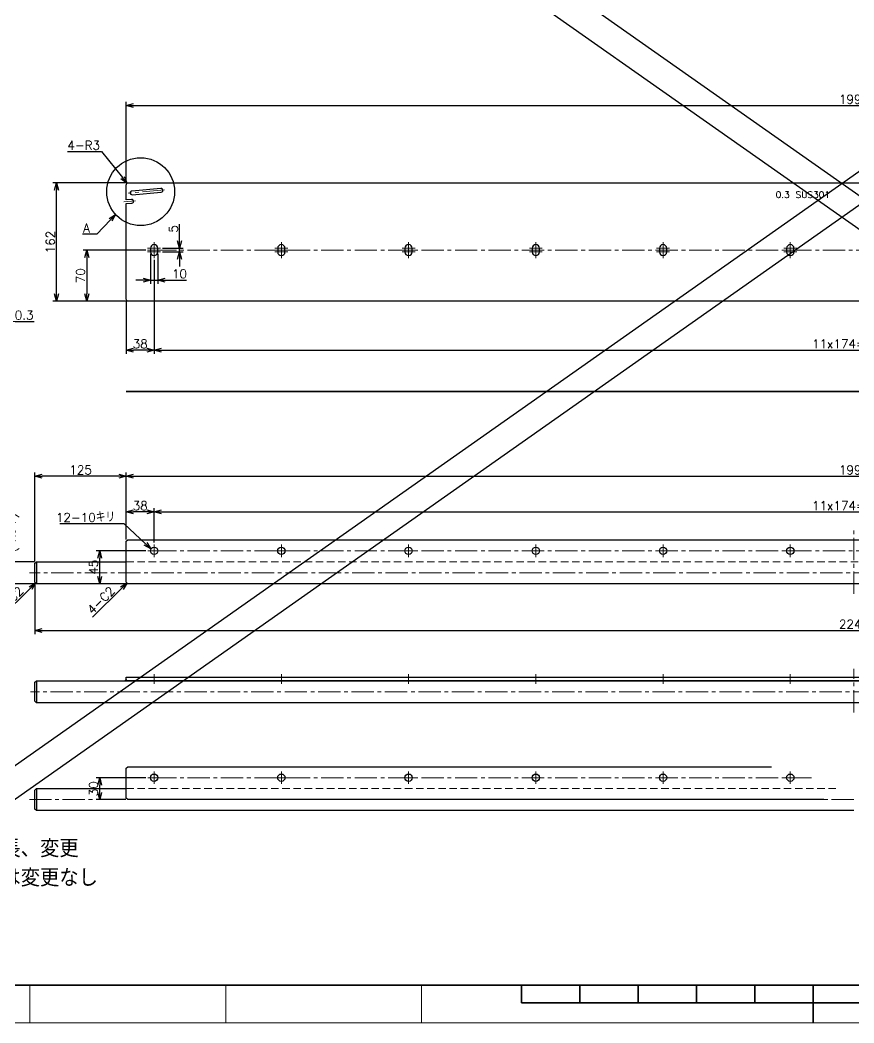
# Model space of a CAD drawing. Header units: millimetres. Extents: x 0 to 8235, y -19 to 2332.
# Drawn here: x 624 to 1764, y 0 to 1371 of the extents above; entities that cross this region are included whole.
import ezdxf
from ezdxf import colors
from ezdxf.entities.mleader import LeaderData, LeaderLine
from ezdxf.enums import TextEntityAlignment as Align
from ezdxf.math import Vec2, Vec3

# ---------------------------------------------------------------- set-up
doc = ezdxf.new("R2010")
doc.units = ezdxf.units.MM
doc.header["$LTSCALE"] = 1.6
doc.header["$PDMODE"] = 99
doc.header["$PDSIZE"] = 1
doc.linetypes.add('CENTER2', pattern=[28.575, 19.05, -3.175, 3.175, -3.175])
doc.linetypes.add('HIDDEN', pattern=[9.525, 6.35, -3.175])
for name, color, linetype, lineweight in [('04_HIDDEN', 2, 'HIDDEN', 13), ('05_CENTER', 4, 'CENTER2', 13), ('07_TEXT', 3, 'Continuous', 13), ('08_DIM', 3, 'Continuous', 13), ('90_FRAME', 5, 'Continuous', 35)]:
    doc.layers.add(name, color=color, linetype=linetype, lineweight=lineweight)
doc.layers.add('10_DRAFT', color=8, linetype='Continuous', lineweight=0, plot=False)
doc.layers.add('91_BLANK', color=5, linetype='Continuous', lineweight=0, plot=False)
doc.styles.add('KSS_TXT', font='txt.shx', dxfattribs={"bigfont": 'extfont2.shx'})
doc.styles.get("Standard").update_dxf_attribs({"font": 'txt.shx', "bigfont": 'extfont2.shx'})
doc.dimstyles.new('KSS_DIM', dxfattribs={"dimscale": 4, "dimtxt": 3, "dimasz": 2.5, "dimexe": 1.25, "dimexo": 0.625, "dimtad": 1, "dimdsep": 46, "dimtxsty": 'KSS_TXT', "dimblk": 'OPEN30', "dimcen": 0, "dimazin": 2, "dimtfac": 0.75, "dimtmove": 0, "dimatfit": 3, "dimldrblk": 'OPEN30', "dimfxl": 1.25, "dimtolj": 1, "dimarcsym": 0})
doc.dimstyles.new('KSS_DIM$4', dxfattribs={"dimscale": 4, "dimtxt": 3, "dimasz": 2.5, "dimexe": 1.25, "dimexo": 0.625, "dimtad": 1, "dimtih": 1, "dimtoh": 1, "dimdsep": 46, "dimtxsty": 'KSS_TXT', "dimblk": 'OPEN30', "dimcen": 0, "dimse1": 1, "dimazin": 2, "dimtfac": 0.75, "dimtofl": 0, "dimtmove": 0, "dimatfit": 3, "dimldrblk": 'OPEN30', "dimfxl": 1.25, "dimtolj": 1, "dimarcsym": 0})

# ---------------------------------------------------------------- blocks, each defined once
blk = doc.blocks.new('_Open30')
at = {"color": 0, "linetype": 'ByBlock', "lineweight": -2}
for p, q in [((-1, 0.27), (0, 0)), ((0, 0), (-1, -0.27)), ((0, 0), (-1, 0))]:
    blk.add_line(p, q, dxfattribs=at)
blk = doc.blocks.new('*D177')
at = {"layer": '08_DIM', "color": 0, "lineweight": -2, "transparency": 16777216}
for p, q in [((795.7, 1056.7), (710, 1056.7)), ((715, 1046.7), (715, 996.7)), ((769.5, 986.7), (710, 986.7))]:
    blk.add_line(p, q, dxfattribs=at)
at = {"layer": 'Defpoints', "color": 0, "transparency": 16777216}
for p in [(798.2, 1056.7), (715, 986.7), (772, 986.7)]:
    blk.add_point(p, dxfattribs=at)
at = {"layer": '08_DIM', "color": 0, "lineweight": -2, "transparency": 16777216, "xscale": 10, "yscale": 10, "zscale": 10}
for p, rotation in [((715, 1056.7), 90), ((715, 986.7), 270)]:
    blk.add_blockref('_Open30', p, dxfattribs=dict(at, rotation=rotation))
at = {"layer": '08_DIM', "color": 0, "transparency": 16777216, "insert": (706.5, 1021.7), "char_height": 12, "attachment_point": 5, "rotation": 90, "style": 'KSS_TXT'}
blk.add_mtext('\\A1;70', dxfattribs=at)
blk = doc.blocks.new('*D178')
at = {"layer": '08_DIM', "color": 0, "lineweight": -2, "transparency": 16777216}
for p, q in [((769.5, 1148.7), (668.6, 1148.7)), ((673.6, 996.7), (673.6, 1138.7)), ((769.5, 986.7), (668.6, 986.7))]:
    blk.add_line(p, q, dxfattribs=at)
at = {"layer": 'Defpoints', "color": 0, "transparency": 16777216}
for p in [(673.6, 1148.7), (772, 1148.7), (772, 986.7)]:
    blk.add_point(p, dxfattribs=at)
at = {"layer": '08_DIM', "color": 0, "lineweight": -2, "transparency": 16777216, "xscale": 10, "yscale": 10, "zscale": 10}
for p, rotation in [((673.6, 1148.7), 90), ((673.6, 986.7), 270)]:
    blk.add_blockref('_Open30', p, dxfattribs=dict(at, rotation=rotation))
at = {"layer": '08_DIM', "color": 0, "transparency": 16777216, "insert": (665.1, 1067.7), "char_height": 12, "attachment_point": 5, "rotation": 90, "style": 'KSS_TXT'}
blk.add_mtext('\\A1;162', dxfattribs=at)
blk = doc.blocks.new('*D179')
at = {"layer": '08_DIM', "color": 0, "lineweight": -2, "transparency": 16777216}
for p, q in [((595.5, 984.2), (595.5, 954.3)), ((595.8, 984.2), (595.8, 954.3)), ((585.5, 959.3), (575.5, 959.3)), ((595.5, 959.3), (595.8, 959.3)), ((605.8, 959.3), (642.8, 959.3))]:
    blk.add_line(p, q, dxfattribs=at)
at = {"layer": 'Defpoints', "color": 0, "transparency": 16777216}
for p in [(595.5, 986.7), (595.8, 986.7), (595.8, 959.3)]:
    blk.add_point(p, dxfattribs=at)
at = {"layer": '08_DIM', "color": 0, "lineweight": -2, "transparency": 16777216, "xscale": 10, "yscale": 10, "zscale": 10}
blk.add_blockref('_Open30', (595.5, 959.3), dxfattribs=at)
at = {"layer": '08_DIM', "color": 0, "lineweight": -2, "transparency": 16777216, "xscale": 10, "yscale": 10, "zscale": 10, "rotation": 180}
blk.add_blockref('_Open30', (595.8, 959.3), dxfattribs=at)
at = {"layer": '08_DIM', "color": 0, "transparency": 16777216, "insert": (629.3, 967.8), "char_height": 12, "attachment_point": 5, "style": 'KSS_TXT'}
blk.add_mtext('\\A1;0.3', dxfattribs=at)
blk = doc.blocks.new('*D195')
at = {"layer": '08_DIM', "color": 0, "lineweight": -2, "transparency": 16777216}
for p, q in [((769, 1148.2), (769, 1259.4)), ((779, 1254.4), (2749, 1254.4)), ((2759, 1148.2), (2759, 1259.4))]:
    blk.add_line(p, q, dxfattribs=at)
at = {"layer": 'Defpoints', "color": 0, "transparency": 16777216}
for p in [(2759, 1254.4), (769, 1145.7), (2759, 1145.7)]:
    blk.add_point(p, dxfattribs=at)
at = {"layer": '08_DIM', "color": 0, "lineweight": -2, "transparency": 16777216, "xscale": 10, "yscale": 10, "zscale": 10, "rotation": 180}
blk.add_blockref('_Open30', (769, 1254.4), dxfattribs=at)
at = {"layer": '08_DIM', "color": 0, "lineweight": -2, "transparency": 16777216, "xscale": 10, "yscale": 10, "zscale": 10}
blk.add_blockref('_Open30', (2759, 1254.4), dxfattribs=at)
at = {"layer": '08_DIM', "color": 0, "transparency": 16777216, "insert": (1764, 1262.9), "char_height": 12, "attachment_point": 5, "style": 'KSS_TXT'}
blk.add_mtext('\\A1;1990', dxfattribs=at)
blk = doc.blocks.new('*D196')
at = {"layer": '08_DIM', "color": 0, "lineweight": -2, "transparency": 16777216}
for p, q in [((688.7, 1191.5), (735.2, 1191.5)), ((735.2, 1191.5), (763.9, 1155.8))]:
    blk.add_line(p, q, dxfattribs=at)
at = {"layer": 'Defpoints', "color": 0, "transparency": 16777216}
for p in [(770.1, 1148), (772, 1145.7)]:
    blk.add_point(p, dxfattribs=at)
at = {"layer": '08_DIM', "color": 0, "lineweight": -2, "transparency": 16777216, "xscale": 10, "yscale": 10, "zscale": 10, "rotation": 308.757646926726}
blk.add_blockref('_Open30', (770.1, 1148), dxfattribs=at)
at = {"layer": '08_DIM', "color": 0, "transparency": 16777216, "insert": (710.7, 1200), "char_height": 12, "attachment_point": 5, "style": 'KSS_TXT'}
blk.add_mtext('\\A1;4-R3', dxfattribs=at)
blk = doc.blocks.new('*D197')
at = {"layer": '08_DIM', "color": 0, "lineweight": -2, "transparency": 16777216}
for p, q in [((807, 1043.3), (807, 915)), ((769, 987.2), (769, 915)), ((797, 920), (779, 920))]:
    blk.add_line(p, q, dxfattribs=at)
at = {"layer": 'Defpoints', "color": 0, "transparency": 16777216}
for p in [(807, 1045.8), (769, 989.7), (769, 920)]:
    blk.add_point(p, dxfattribs=at)
at = {"layer": '08_DIM', "color": 0, "lineweight": -2, "transparency": 16777216, "xscale": 10, "yscale": 10, "zscale": 10, "rotation": 180}
blk.add_blockref('_Open30', (769, 920), dxfattribs=at)
at = {"layer": '08_DIM', "color": 0, "lineweight": -2, "transparency": 16777216, "xscale": 10, "yscale": 10, "zscale": 10}
blk.add_blockref('_Open30', (807, 920), dxfattribs=at)
at = {"layer": '08_DIM', "color": 0, "transparency": 16777216, "insert": (788, 928.5), "char_height": 12, "attachment_point": 5, "style": 'KSS_TXT'}
blk.add_mtext('\\A1;38', dxfattribs=at)
blk = doc.blocks.new('*D198')
at = {"layer": '08_DIM', "color": 0, "lineweight": -2, "transparency": 16777216}
for p, q in [((807, 1043.3), (807, 915)), ((2721, 1043.3), (2721, 915)), ((817, 920), (2711, 920))]:
    blk.add_line(p, q, dxfattribs=at)
at = {"layer": 'Defpoints', "color": 0, "transparency": 16777216}
for p in [(807, 1045.8), (2721, 1045.8), (2721, 920)]:
    blk.add_point(p, dxfattribs=at)
at = {"layer": '08_DIM', "color": 0, "lineweight": -2, "transparency": 16777216, "xscale": 10, "yscale": 10, "zscale": 10, "rotation": 180}
blk.add_blockref('_Open30', (807, 920), dxfattribs=at)
at = {"layer": '08_DIM', "color": 0, "lineweight": -2, "transparency": 16777216, "xscale": 10, "yscale": 10, "zscale": 10}
blk.add_blockref('_Open30', (2721, 920), dxfattribs=at)
at = {"layer": '08_DIM', "color": 0, "transparency": 16777216, "insert": (1764, 928.5), "char_height": 12, "attachment_point": 5, "style": 'KSS_TXT'}
blk.add_mtext('\\A1;11x174=1914', dxfattribs=at)
blk = doc.blocks.new('*D207')
at = {"layer": '08_DIM', "color": 0, "lineweight": -2, "transparency": 16777216}
for p, q in [((333.7, 1074), (253.9, 1074)), ((333.1, 1045.5), (255.5, 1038.7))]:
    blk.add_line(p, q, dxfattribs=at)
for start, end in [(177.1338, 178.5669), (180, 185), (186.4331, 187.8662)]:
    blk.add_arc((658.8, 1074), 399.8, start, end, dxfattribs=at)
at = {"layer": 'Defpoints', "color": 0, "transparency": 16777216}
for p in [(336.2, 1074), (4304.2, 1074), (259.1, 1062.4), (335.6, 1045.7), (435.1, 1054.4)]:
    blk.add_point(p, dxfattribs=at)
at = {"layer": '08_DIM', "color": 0, "lineweight": -2, "transparency": 16777216, "xscale": 10, "yscale": 10, "zscale": 10}
for p, rotation in [((258.9, 1074), 269.2834554830511), ((260.5, 1039.2), 95.7165445169511)]:
    blk.add_blockref('_Open30', p, dxfattribs=dict(at, rotation=rotation))
at = {"layer": '08_DIM', "color": 0, "transparency": 16777216, "insert": (267.8, 1056.9), "char_height": 12, "attachment_point": 5, "rotation": 272.5, "style": 'KSS_TXT'}
blk.add_mtext('\\A1;5%%d', dxfattribs=at)
blk = doc.blocks.new('*D208')
at = {"layer": '08_DIM', "color": 0, "lineweight": -2, "transparency": 16777216}
for p, q in [((769, 661.1), (769, 703.7)), ((807, 656.7), (807, 703.7)), ((797, 698.7), (779, 698.7))]:
    blk.add_line(p, q, dxfattribs=at)
at = {"layer": 'Defpoints', "color": 0, "transparency": 16777216}
for p in [(769, 698.7), (769, 658.6), (807, 654.2)]:
    blk.add_point(p, dxfattribs=at)
at = {"layer": '08_DIM', "color": 0, "lineweight": -2, "transparency": 16777216, "xscale": 10, "yscale": 10, "zscale": 10, "rotation": 180}
blk.add_blockref('_Open30', (769, 698.7), dxfattribs=at)
at = {"layer": '08_DIM', "color": 0, "lineweight": -2, "transparency": 16777216, "xscale": 10, "yscale": 10, "zscale": 10}
blk.add_blockref('_Open30', (807, 698.7), dxfattribs=at)
at = {"layer": '08_DIM', "color": 0, "transparency": 16777216, "insert": (788, 707.2), "char_height": 12, "attachment_point": 5, "style": 'KSS_TXT'}
blk.add_mtext('\\A1;38', dxfattribs=at)
blk = doc.blocks.new('*D209')
at = {"layer": '08_DIM', "color": 0, "lineweight": -2, "transparency": 16777216}
for p, q in [((807, 656.7), (807, 703.7)), ((2721, 656.7), (2721, 703.7)), ((817, 698.7), (2711, 698.7))]:
    blk.add_line(p, q, dxfattribs=at)
at = {"layer": 'Defpoints', "color": 0, "transparency": 16777216}
for p in [(2721, 698.7), (807, 654.2), (2721, 654.2)]:
    blk.add_point(p, dxfattribs=at)
at = {"layer": '08_DIM', "color": 0, "lineweight": -2, "transparency": 16777216, "xscale": 10, "yscale": 10, "zscale": 10, "rotation": 180}
blk.add_blockref('_Open30', (807, 698.7), dxfattribs=at)
at = {"layer": '08_DIM', "color": 0, "lineweight": -2, "transparency": 16777216, "xscale": 10, "yscale": 10, "zscale": 10}
blk.add_blockref('_Open30', (2721, 698.7), dxfattribs=at)
at = {"layer": '08_DIM', "color": 0, "transparency": 16777216, "insert": (1764, 707.2), "char_height": 12, "attachment_point": 5, "style": 'KSS_TXT'}
blk.add_mtext('\\A1;11x174=1914', dxfattribs=at)
blk = doc.blocks.new('*D210')
at = {"layer": '08_DIM', "color": 0, "lineweight": -2, "transparency": 16777216}
for p, q in [((769, 661.1), (769, 752.6)), ((779, 747.6), (2749, 747.6)), ((2759, 661.1), (2759, 752.6))]:
    blk.add_line(p, q, dxfattribs=at)
at = {"layer": 'Defpoints', "color": 0, "transparency": 16777216}
for p in [(2759, 747.6), (769, 658.6), (2759, 658.6)]:
    blk.add_point(p, dxfattribs=at)
at = {"layer": '08_DIM', "color": 0, "lineweight": -2, "transparency": 16777216, "xscale": 10, "yscale": 10, "zscale": 10, "rotation": 180}
blk.add_blockref('_Open30', (769, 747.6), dxfattribs=at)
at = {"layer": '08_DIM', "color": 0, "lineweight": -2, "transparency": 16777216, "xscale": 10, "yscale": 10, "zscale": 10}
blk.add_blockref('_Open30', (2759, 747.6), dxfattribs=at)
at = {"layer": '08_DIM', "color": 0, "transparency": 16777216, "insert": (1764, 756.1), "char_height": 12, "attachment_point": 5, "style": 'KSS_TXT'}
blk.add_mtext('\\A1;1990', dxfattribs=at)
blk = doc.blocks.new('*D213')
at = {"layer": '08_DIM', "color": 0, "lineweight": -2, "transparency": 16777216}
for p, q in [((644, 631.1), (644, 752.6)), ((759, 747.6), (654, 747.6)), ((769, 661.1), (769, 752.6))]:
    blk.add_line(p, q, dxfattribs=at)
at = {"layer": 'Defpoints', "color": 0, "transparency": 16777216}
for p in [(644, 747.6), (769, 658.6), (644, 628.6)]:
    blk.add_point(p, dxfattribs=at)
at = {"layer": '08_DIM', "color": 0, "lineweight": -2, "transparency": 16777216, "xscale": 10, "yscale": 10, "zscale": 10, "rotation": 180}
blk.add_blockref('_Open30', (644, 747.6), dxfattribs=at)
at = {"layer": '08_DIM', "color": 0, "lineweight": -2, "transparency": 16777216, "xscale": 10, "yscale": 10, "zscale": 10}
blk.add_blockref('_Open30', (769, 747.6), dxfattribs=at)
at = {"layer": '08_DIM', "color": 0, "transparency": 16777216, "insert": (706.5, 756.1), "char_height": 12, "attachment_point": 5, "style": 'KSS_TXT'}
blk.add_mtext('\\A1;125', dxfattribs=at)
blk = doc.blocks.new('*D214')
at = {"layer": '08_DIM', "color": 0, "lineweight": -2, "transparency": 16777216}
for p, q in [((795.9, 645.6), (727.6, 645.6)), ((732.6, 610.6), (732.6, 635.6)), ((768.5, 600.6), (727.6, 600.6))]:
    blk.add_line(p, q, dxfattribs=at)
at = {"layer": 'Defpoints', "color": 0, "transparency": 16777216}
for p in [(732.6, 645.6), (798.4, 645.6), (771, 600.6)]:
    blk.add_point(p, dxfattribs=at)
at = {"layer": '08_DIM', "color": 0, "lineweight": -2, "transparency": 16777216, "xscale": 10, "yscale": 10, "zscale": 10}
for p, rotation in [((732.6, 645.6), 90), ((732.6, 600.6), 270)]:
    blk.add_blockref('_Open30', p, dxfattribs=dict(at, rotation=rotation))
at = {"layer": '08_DIM', "color": 0, "transparency": 16777216, "insert": (724.1, 623.1), "char_height": 12, "attachment_point": 5, "rotation": 90, "style": 'KSS_TXT'}
blk.add_mtext('\\A1;45', dxfattribs=at)
blk = doc.blocks.new('*D217')
at = {"layer": '08_DIM', "color": 0, "lineweight": -2, "transparency": 16777216}
for p, q in [((606, 630.6), (606, 699.8)), ((643.5, 630.6), (601, 630.6)), ((606, 610.6), (606, 620.6)), ((643.5, 600.6), (601, 600.6))]:
    blk.add_line(p, q, dxfattribs=at)
at = {"layer": 'Defpoints', "color": 0, "transparency": 16777216}
for p in [(606, 630.6), (646, 630.6), (646, 600.6)]:
    blk.add_point(p, dxfattribs=at)
at = {"layer": '08_DIM', "color": 0, "lineweight": -2, "transparency": 16777216, "xscale": 10, "yscale": 10, "zscale": 10}
for p, rotation in [((606, 630.6), 90), ((606, 600.6), 270)]:
    blk.add_blockref('_Open30', p, dxfattribs=dict(at, rotation=rotation))
at = {"layer": '08_DIM', "color": 0, "transparency": 16777216, "char_height": 12, "attachment_point": 5, "rotation": 90, "style": 'KSS_TXT'}
for s, insert in [('\\A1;(ミガキ)', (614.5, 670.2)), ('\\A1;\\A1;%%c30', (597.5, 670.2))]:
    blk.add_mtext(s, dxfattribs=dict(at, insert=insert))
blk = doc.blocks.new('*D220')
at = {"layer": '08_DIM', "color": 0, "lineweight": -2, "transparency": 16777216}
for p, q in [((644, 600.1), (644, 531.6)), ((2884, 600.1), (2884, 531.6)), ((654, 536.6), (2874, 536.6))]:
    blk.add_line(p, q, dxfattribs=at)
at = {"layer": 'Defpoints', "color": 0, "transparency": 16777216}
for p in [(644, 602.6), (2884, 602.6), (2884, 536.6)]:
    blk.add_point(p, dxfattribs=at)
at = {"layer": '08_DIM', "color": 0, "lineweight": -2, "transparency": 16777216, "xscale": 10, "yscale": 10, "zscale": 10, "rotation": 180}
blk.add_blockref('_Open30', (644, 536.6), dxfattribs=at)
at = {"layer": '08_DIM', "color": 0, "lineweight": -2, "transparency": 16777216, "xscale": 10, "yscale": 10, "zscale": 10}
blk.add_blockref('_Open30', (2884, 536.6), dxfattribs=at)
at = {"layer": '08_DIM', "color": 0, "transparency": 16777216, "insert": (1764, 545.1), "char_height": 12, "attachment_point": 5, "style": 'KSS_TXT'}
blk.add_mtext('\\A1;2240', dxfattribs=at)
blk = doc.blocks.new('*D221')
at = {"layer": '08_DIM', "color": 0, "lineweight": -2, "transparency": 16777216}
blk.add_line((637.9, 594.5), (598, 554.6), dxfattribs=at)
at = {"layer": 'Defpoints', "color": 0, "transparency": 16777216}
for p in [(645, 601.6), (599.8, 556.4), (599.8, 556.4)]:
    blk.add_point(p, dxfattribs=at)
at = {"layer": '08_DIM', "color": 0, "lineweight": -2, "transparency": 16777216, "xscale": 10, "yscale": 10, "zscale": 10, "rotation": 44.99999999999979}
blk.add_blockref('_Open30', (645, 601.6), dxfattribs=at)
at = {"layer": '08_DIM', "color": 0, "transparency": 16777216, "insert": (609.3, 577.9), "char_height": 12, "attachment_point": 5, "rotation": 45, "style": 'KSS_TXT'}
blk.add_mtext('\\A1;2-C2', dxfattribs=at)
blk = doc.blocks.new('*D222')
at = {"layer": '08_DIM', "color": 0, "lineweight": -2, "transparency": 16777216}
blk.add_line((762.9, 594.5), (723, 554.6), dxfattribs=at)
at = {"layer": 'Defpoints', "color": 0, "transparency": 16777216}
for p in [(770, 601.6), (724.8, 556.4), (724.8, 556.4)]:
    blk.add_point(p, dxfattribs=at)
at = {"layer": '08_DIM', "color": 0, "lineweight": -2, "transparency": 16777216, "xscale": 10, "yscale": 10, "zscale": 10, "rotation": 44.99999999999979}
blk.add_blockref('_Open30', (770, 601.6), dxfattribs=at)
at = {"layer": '08_DIM', "color": 0, "transparency": 16777216, "insert": (734.3, 577.9), "char_height": 12, "attachment_point": 5, "rotation": 45, "style": 'KSS_TXT'}
blk.add_mtext('\\A1;4-C2', dxfattribs=at)
blk = doc.blocks.new('*D224')
at = {"layer": '08_DIM', "color": 0, "lineweight": -2, "transparency": 16777216}
for p, q in [((802, 1051.7), (802, 1010.7)), ((812, 1051.7), (812, 1010.7)), ((792, 1015.7), (782, 1015.7)), ((802, 1015.7), (812, 1015.7)), ((822, 1015.7), (851.5, 1015.7))]:
    blk.add_line(p, q, dxfattribs=at)
at = {"layer": 'Defpoints', "color": 0, "transparency": 16777216}
for p in [(802, 1054.2), (812, 1054.2), (812, 1015.7)]:
    blk.add_point(p, dxfattribs=at)
at = {"layer": '08_DIM', "color": 0, "lineweight": -2, "transparency": 16777216, "xscale": 10, "yscale": 10, "zscale": 10}
blk.add_blockref('_Open30', (802, 1015.7), dxfattribs=at)
at = {"layer": '08_DIM', "color": 0, "lineweight": -2, "transparency": 16777216, "xscale": 10, "yscale": 10, "zscale": 10, "rotation": 180}
blk.add_blockref('_Open30', (812, 1015.7), dxfattribs=at)
at = {"layer": '08_DIM', "color": 0, "transparency": 16777216, "insert": (841.7, 1024.2), "char_height": 12, "attachment_point": 5, "style": 'KSS_TXT'}
blk.add_mtext('\\A1;10', dxfattribs=at)
blk = doc.blocks.new('*D225')
at = {"layer": '08_DIM', "color": 0, "lineweight": -2, "transparency": 16777216}
for p, q in [((841.9, 1069.2), (841.9, 1092.2)), ((818.3, 1059.2), (846.9, 1059.2)), ((841.9, 1054.2), (841.9, 1059.2)), ((818.3, 1054.2), (846.9, 1054.2)), ((841.9, 1044.2), (841.9, 1034.2))]:
    blk.add_line(p, q, dxfattribs=at)
at = {"layer": 'Defpoints', "color": 0, "transparency": 16777216}
for p in [(815.8, 1059.2), (841.9, 1059.2), (815.8, 1054.2)]:
    blk.add_point(p, dxfattribs=at)
at = {"layer": '08_DIM', "color": 0, "lineweight": -2, "transparency": 16777216, "xscale": 10, "yscale": 10, "zscale": 10}
for p, rotation in [((841.9, 1059.2), 270), ((841.9, 1054.2), 90)]:
    blk.add_blockref('_Open30', p, dxfattribs=dict(at, rotation=rotation))
at = {"layer": '08_DIM', "color": 0, "transparency": 16777216, "insert": (833.4, 1085.7), "char_height": 12, "attachment_point": 5, "rotation": 90, "style": 'KSS_TXT'}
blk.add_mtext('\\A1;5', dxfattribs=at)
blk = doc.blocks.new('*D228')
at = {"layer": '08_DIM', "color": 0, "lineweight": -2, "transparency": 16777216}
for p, q in [((795.9, 335.3), (727.6, 335.3)), ((732.6, 315.3), (732.6, 325.3)), ((768.5, 305.3), (727.6, 305.3))]:
    blk.add_line(p, q, dxfattribs=at)
at = {"layer": 'Defpoints', "color": 0, "transparency": 16777216}
for p in [(732.6, 335.3), (798.4, 335.3), (771, 305.3)]:
    blk.add_point(p, dxfattribs=at)
at = {"layer": '08_DIM', "color": 0, "lineweight": -2, "transparency": 16777216, "xscale": 10, "yscale": 10, "zscale": 10}
for p, rotation in [((732.6, 335.3), 90), ((732.6, 305.3), 270)]:
    blk.add_blockref('_Open30', p, dxfattribs=dict(at, rotation=rotation))
at = {"layer": '08_DIM', "color": 0, "transparency": 16777216, "insert": (724.1, 320.3), "char_height": 12, "attachment_point": 5, "rotation": 90, "style": 'KSS_TXT'}
blk.add_mtext('\\A1;30', dxfattribs=at)
blk = doc.blocks.new('AM_BALLOON1')
at = {"transparency": 16777216}
blk.add_circle((0, 0), 5, dxfattribs=at)
blk.add_attdef('B_NUMBER', text='', height=3, dxfattribs=at).set_placement((0, 0), align=Align.MIDDLE_CENTER)
blk = doc.blocks.new('_OPEN')
at = {"color": 0, "linetype": 'ByBlock'}
for p, q in [((-1, 0.17), (0, 0)), ((0, 0), (-1, -0.17)), ((0, 0), (-1, 0))]:
    blk.add_line(p, q, dxfattribs=at)

msp = doc.modelspace()

# ---------------------------------------------------------------- linework, layer by layer
for p, q in [((0, 2331.679), (3312.803, 0)), ((0, 2331.679), (3312.803, 0)), ((65.762, 2331.679), (3378.566, 0)), ((3429.754, 2331.679), (116.951, 0)), ((3495.517, 2331.679), (182.713, 0))]:
    msp.add_line(p, q)
at = {"color": 0}
for p, q in [((645.991, 630.584), (645.991, 600.584)), ((645.991, 467.764), (645.991, 437.764)), ((768.991, 348.334), (770.991, 350.334)), ((768.991, 307.334), (768.991, 348.334)), ((770.991, 350.334), (1651.255, 350.334)), ((645.991, 320.334), (645.991, 290.334)), ((770.991, 305.334), (768.991, 307.334)), ((1722.924, 305.334), (770.991, 305.334))]:
    msp.add_line(p, q, dxfattribs=at)
for points in [[(768.991, 1125.332), (768.991, 1145.697, -0.41421356), (771.991, 1148.697), (2755.991, 1148.697, -0.41421356), (2758.991, 1145.697), (2758.991, 1125.332)], [(768.991, 1120.313), (776.719, 1120.989, 1), (776.283, 1125.97), (768.991, 1125.332)], [(2758.991, 1120.313), (2758.991, 989.697, -0.41421356), (2755.991, 986.697), (771.991, 986.697, -0.41421356), (768.991, 989.697), (768.991, 1120.313)]]:
    msp.add_lwpolyline(points, format="xyb", dxfattribs=at)
for points in [[(776.871, 1132.503), (816.719, 1135.989, 1), (816.283, 1140.97), (776.435, 1137.484, 1)], [(801.991, 1059.197), (801.991, 1054.197, 1), (811.991, 1054.197), (811.991, 1059.197, 1)], [(975.991, 1059.197), (975.991, 1054.197, 1), (985.991, 1054.197), (985.991, 1059.197, 1)], [(1149.991, 1059.197), (1149.991, 1054.197, 1), (1159.991, 1054.197), (1159.991, 1059.197, 1)], [(1323.991, 1059.197), (1323.991, 1054.197, 1), (1333.991, 1054.197), (1333.991, 1059.197, 1)], [(1497.991, 1059.197), (1497.991, 1054.197, 1), (1507.991, 1054.197), (1507.991, 1059.197, 1)], [(1671.991, 1059.197), (1671.991, 1054.197, 1), (1681.991, 1054.197), (1681.991, 1059.197, 1)]]:
    msp.add_lwpolyline(points, format="xyb", close=True, dxfattribs=at)
msp.add_lwpolyline([(768.991, 863.299), (2758.991, 863.299), (2758.991, 863.599), (768.991, 863.599)], close=True)
for points in [[(2756.991, 600.584), (770.991, 600.584), (768.991, 602.584), (768.991, 658.584), (770.991, 660.584), (2756.991, 660.584), (2758.991, 658.584), (2758.991, 602.584)], [(645.991, 467.764), (2881.991, 467.764), (2883.991, 465.764), (2883.991, 439.764), (2881.991, 437.764), (645.991, 437.764), (643.991, 439.764), (643.991, 465.764)], [(768.991, 472.764), (2758.991, 472.764), (2758.991, 467.764), (768.991, 467.764)]]:
    msp.add_lwpolyline(points, close=True, dxfattribs=at)
for points in [[(768.991, 600.584), (645.991, 600.584), (643.991, 602.584), (643.991, 628.584), (645.991, 630.584), (768.991, 630.584)], [(1763.991, 290.334), (645.991, 290.334), (643.991, 292.334), (643.991, 318.334), (645.991, 320.334), (768.991, 320.334)]]:
    msp.add_lwpolyline(points, dxfattribs=at)
at = {"color": 3}
msp.add_lwpolyline([(768.991, 467.764), (766.991, 467.764), (766.991, 467.764), (768.991, 469.764)], close=True, dxfattribs=at)
msp.add_circle((788.571, 1136.667), 46.407, dxfattribs=at)
at = {"color": 0}
for centre in [(806.991, 645.584), (980.991, 645.584), (1154.991, 645.584), (1328.991, 645.584), (1502.991, 645.584), (1676.991, 645.584), (806.991, 335.334), (980.991, 335.334), (1154.991, 335.334), (1328.991, 335.334), (1502.991, 335.334), (1676.991, 335.334)]:
    msp.add_circle(centre, 5, dxfattribs=at)
at = {"layer": '04_HIDDEN'}
for points in [[(768.991, 630.584), (2758.991, 630.584)], [(768.991, 320.334), (1743.047, 320.334)]]:
    msp.add_lwpolyline(points, dxfattribs=at)
at = {"layer": '05_CENTER'}
for p, q in [((821.452, 1138.913), (771.701, 1134.56)), ((781.452, 1123.913), (765.725, 1122.537)), ((815.793, 1059.198), (798.189, 1059.198)), ((815.793, 1056.697), (798.189, 1056.697)), ((806.991, 1045.835), (806.991, 1067.56)), ((806.991, 1056.697), (2720.991, 1056.697)), ((989.793, 1059.198), (972.189, 1059.198)), ((989.793, 1056.697), (972.189, 1056.697)), ((980.991, 1045.835), (980.991, 1067.56)), ((1163.793, 1059.198), (1146.189, 1059.198)), ((1163.793, 1056.697), (1146.189, 1056.697)), ((1154.991, 1045.835), (1154.991, 1067.56)), ((1337.793, 1059.198), (1320.189, 1059.198)), ((1337.793, 1056.697), (1320.189, 1056.697)), ((1328.991, 1045.835), (1328.991, 1067.56)), ((1511.793, 1059.198), (1494.189, 1059.198)), ((1511.793, 1056.697), (1494.189, 1056.697)), ((1502.991, 1045.835), (1502.991, 1067.56)), ((1685.793, 1059.198), (1668.189, 1059.198)), ((1685.793, 1056.697), (1668.189, 1056.697)), ((1676.991, 1045.835), (1676.991, 1067.56)), ((815.793, 1054.198), (798.189, 1054.198)), ((989.793, 1054.198), (972.189, 1054.198)), ((1163.793, 1054.198), (1146.189, 1054.198)), ((1337.793, 1054.198), (1320.189, 1054.198)), ((1511.793, 1054.198), (1494.189, 1054.198)), ((1685.793, 1054.198), (1668.189, 1054.198)), ((1763.991, 586.902), (1763.991, 674.139)), ((815.585, 645.584), (798.398, 645.584)), ((806.991, 636.99), (806.991, 654.178)), ((806.991, 645.584), (2720.991, 645.584)), ((989.585, 645.584), (972.398, 645.584)), ((980.991, 636.99), (980.991, 654.178)), ((1163.585, 645.584), (1146.398, 645.584)), ((1154.991, 636.99), (1154.991, 654.178)), ((1337.585, 645.584), (1320.398, 645.584)), ((1328.991, 636.99), (1328.991, 654.178)), ((1511.585, 645.584), (1494.398, 645.584)), ((1502.991, 636.99), (1502.991, 654.178)), ((1685.585, 645.584), (1668.398, 645.584)), ((1676.991, 636.99), (1676.991, 654.178)), ((2891.495, 615.584), (636.487, 615.584)), ((1763.991, 424.691), (1763.991, 484.018)), ((806.991, 463.586), (806.991, 476.673)), ((980.991, 463.586), (980.991, 476.673)), ((1154.991, 463.586), (1154.991, 476.673)), ((1328.991, 463.586), (1328.991, 476.673)), ((1502.991, 463.586), (1502.991, 476.673)), ((1676.991, 463.586), (1676.991, 476.673)), ((2890.583, 452.764), (637.947, 452.764)), ((806.991, 326.741), (806.991, 343.928)), ((980.991, 326.741), (980.991, 343.928)), ((1154.991, 326.741), (1154.991, 343.928)), ((1328.991, 326.741), (1328.991, 343.928)), ((1502.991, 326.741), (1502.991, 343.928)), ((1676.991, 326.741), (1676.991, 343.928)), ((815.585, 335.334), (798.398, 335.334)), ((806.991, 335.334), (1708.149, 335.334)), ((989.585, 335.334), (972.398, 335.334)), ((1163.585, 335.334), (1146.398, 335.334)), ((1337.585, 335.334), (1320.398, 335.334)), ((1511.585, 335.334), (1494.398, 335.334)), ((1685.585, 335.334), (1668.398, 335.334)), ((1763.991, 305.334), (636.487, 305.334))]:
    msp.add_line(p, q, dxfattribs=at)
at = {"layer": '90_FRAME', "color": 4, "lineweight": 13}
for p, q in [((637.235, 0), (637.235, 51.616)), ((904.969, 0), (904.969, 51.616)), ((1172.702, 0), (1172.702, 51.616))]:
    msp.add_line(p, q, dxfattribs=at)
at = {"layer": '90_FRAME'}
for p, q in [((1309.341, 27.686), (1309.341, 51.616)), ((1389.107, 27.686), (1389.107, 51.616)), ((1468.873, 27.686), (1468.873, 51.616)), ((1548.638, 27.686), (1548.638, 51.616)), ((1628.404, 27.686), (1628.404, 51.616)), ((1708.17, 0), (1708.17, 51.616)), ((1309.341, 27.686), (2106.998, 27.686))]:
    msp.add_line(p, q, dxfattribs=at)
msp.add_lwpolyline([(155.384, 51.616), (3260.956, 51.616), (3260.956, 2271.831), (155.384, 2271.831)], close=True, dxfattribs=at)
at = {"layer": '91_BLANK'}
msp.add_lwpolyline([(0, 0), (3312.803, 0), (3312.803, 2331.679), (0, 2331.679)], close=True, dxfattribs=at)

# ---------------------------------------------------------------- texts
at = {"layer": '07_TEXT', "color": 1, "ltscale": 2, "insert": (439.829, 250.489), "char_height": 24, "attachment_point": 1}
msp.add_mtext_dynamic_manual_height_columns('熔接方法と板長、変更\\Pその他の寸法は変更なし', width=745.01293, gutter_width=15, heights=[131.644], dxfattribs=at)
at = {"layer": '08_DIM', "insert": (753.611, 685.117), "char_height": 12, "attachment_point": 9, "style": 'KSS_TXT'}
msp.add_mtext('\\A1;12-10キリ', dxfattribs=at)
at = {"layer": '10_DRAFT', "style": 'KSS_TXT'}
msp.add_text('0.3 SUS301', height=9, dxfattribs=at).set_placement((1656.877, 1127.993))

# ---------------------------------------------------------------- dimensions: what is measured, and where the dimension line sits
at = {"layer": '08_DIM'}
for base, p1, p2, override, picture, middle in [((2758.991, 1254.413), (768.991, 1145.697), (2758.991, 1145.697), {"dimarcsym": 1}, '*D195', (1763.991, 1262.913)), ((768.991, 919.977), (806.991, 1045.835), (768.991, 989.697), {"dimarcsym": 1}, '*D197', (787.991, 928.477)), ((595.795, 959.268), (595.495, 986.697), (595.795, 986.697), {"dimscale": 4}, '*D179', (629.295, 967.768))]:
    dim = msp.add_linear_dim(base=base, p1=p1, p2=p2, dimstyle='KSS_DIM', override=override, dxfattribs=at)
    dim.commit()
    dim.dimension.update_dxf_attribs({"geometry": picture, "text_midpoint": middle})
dim = msp.add_radius_dim(center=(771.991, 1145.697), mpoint=(770.113, 1148.037), text='4-<>', dimstyle='KSS_DIM$4', override={"dimpost": 'R<>', "dimarcsym": 1}, dxfattribs=at)
dim.commit()
dim.dimension.update_dxf_attribs({"geometry": '*D196', "text_midpoint": (710.712, 1191.511), "dimtype": 164})
for base, p1, p2, picture, middle in [((673.612, 1148.697), (771.991, 986.697), (771.991, 1148.697), '*D178', (665.112, 1067.697)), ((841.89, 1059.198), (815.793, 1054.198), (815.793, 1059.198), '*D225', (833.382, 1085.698)), ((714.962, 986.697), (798.189, 1056.697), (771.991, 986.697), '*D177', (706.462, 1021.697)), ((732.588, 645.584), (770.991, 600.584), (798.398, 645.584), '*D214', (724.079, 623.084)), ((732.588, 335.334), (770.991, 305.334), (798.398, 335.334), '*D228', (724.088, 320.334))]:
    dim = msp.add_linear_dim(base=base, p1=p1, p2=p2, angle=90, dimstyle='KSS_DIM', dxfattribs=at)
    dim.commit()
    dim.dimension.update_dxf_attribs({"geometry": picture, "text_midpoint": middle})
dim = msp.add_angular_dim_2l(base=(259.112, 1062.379), line1=((435.08, 1054.439), (335.579, 1045.733)), line2=((336.158, 1074.008), (4304.158, 1074.008)), dimstyle='KSS_DIM', override={"dimarcsym": 1}, dxfattribs=at)
dim.commit()
dim.dimension.update_dxf_attribs({"geometry": '*D207', "text_midpoint": (267.824, 1056.939)})
for base, p1, p2, picture, middle in [((811.991, 1015.687), (801.991, 1054.197), (811.991, 1054.197), '*D224', (841.741, 1024.187)), ((643.991, 747.582), (768.991, 658.584), (643.991, 628.584), '*D213', (706.491, 756.09)), ((2758.991, 747.582), (768.991, 658.584), (2758.991, 658.584), '*D210', (1763.991, 756.082)), ((768.991, 698.666), (806.991, 654.178), (768.991, 658.584), '*D208', (787.991, 707.166)), ((2883.991, 536.565), (643.991, 602.584), (2883.991, 602.584), '*D220', (1763.991, 545.065))]:
    dim = msp.add_linear_dim(base=base, p1=p1, p2=p2, dimstyle='KSS_DIM', dxfattribs=at)
    dim.commit()
    dim.dimension.update_dxf_attribs({"geometry": picture, "text_midpoint": middle})
dim = msp.add_linear_dim(base=(2720.991, 919.977), p1=(806.991, 1045.835), p2=(2720.991, 1045.835), text='11x174=<>', dimstyle='KSS_DIM', override={"dimarcsym": 1}, dxfattribs=at)
dim.commit()
dim.dimension.update_dxf_attribs({"geometry": '*D198', "text_midpoint": (1763.991, 928.477)})
dim = msp.add_linear_dim(base=(2720.991, 698.666), p1=(806.991, 654.178), p2=(2720.991, 654.178), text='11x174=<>', dimstyle='KSS_DIM', dxfattribs=at)
dim.commit()
dim.dimension.update_dxf_attribs({"geometry": '*D209', "text_midpoint": (1763.991, 707.166)})
dim = msp.add_linear_dim(base=(605.965, 630.584), p1=(645.991, 600.584), p2=(645.991, 630.584), angle=90, text='\\A1;%%c<>', dimstyle='KSS_DIM', override={"dimpost": '\\X(ミガキ)', "dimtxsty": 'KSS_TXT', "dimtfill": 0, "dimtfillclr": 0}, dxfattribs=at)
dim.commit()
dim.dimension.update_dxf_attribs({"geometry": '*D217', "text_midpoint": (597.465, 670.184)})
for base, p1, p2, text, picture, middle in [((599.85, 556.442), (644.991, 601.584), (599.85, 556.442), '2-C2', '*D221', (615.321, 571.914)), ((724.85, 556.442), (769.991, 601.584), (724.85, 556.442), '4-C2', '*D222', (740.321, 571.914))]:
    dim = msp.add_linear_dim(base=base, p1=p1, p2=p2, angle=225, text=text, dimstyle='KSS_DIM', override={"dimtxsty": 'KSS_TXT', "dimse1": 1, "dimse2": 1, "dimsd2": 1, "dimtfill": 0, "dimtfillclr": 0, "dimarcsym": 1}, dxfattribs=at)
    dim.commit()
    dim.dimension.update_dxf_attribs({"geometry": picture, "text_midpoint": middle, "dimtype": 161})

# ---------------------------------------------------------------- leaders
at = {"layer": '08_DIM', "annotation_type": 0, "has_hookline": 1, "hookline_direction": 1, "text_width": 75.6}
msp.add_leader([(802.703, 648.155), (766.111, 682.617), (756.111, 682.617)], dimstyle='KSS_DIM', override={"dimtad": 1}, dxfattribs=at)
at = {"layer": '08_DIM'}
ml = msp.add_multileader_block('Standard', dxfattribs=at)
ml.set_content('AM_BALLOON1', color=256, scale=5)
ml.set_attribute('B_NUMBER', '81', width=0)
ml.set_leader_properties(color=256, linetype='ByLayer', lineweight=-1)
ml.set_arrow_properties(name='OPEN')
ml.build(insert=Vec2(0, 0))
ml.multileader.update_dxf_attribs({"leader_type": 0, "has_dogleg": 0, "text_right_attachment_type": 6, "dogleg_length": 0, "arrow_head_size": 10, "scale": 2.5, "block_connection_type": 1})
ctx = ml.context
ctx.base_point, ctx.scale, ctx.char_height, ctx.arrow_head_size, ctx.landing_gap_size, ctx.plane_origin = Vec3(5351.336, 2114.506), 2.5, 20, 10, 10, Vec3(5351.336, 2114.506)
ctx.right_attachment, ctx.attachment_type = 6, 1
notes = []
notes.append((ctx, [(0, (0, 0, 0), (0, 0), (1, 0), 1, [])]))
ctx.block.insert = Vec3(5351.336, 2114.506)
ml = msp.add_multileader_block('Standard', dxfattribs=at)
ml.set_content('AM_BALLOON1', color=256, scale=5)
ml.set_attribute('B_NUMBER', '82', width=0)
ml.set_leader_properties(color=256, linetype='ByLayer', lineweight=-1)
ml.set_arrow_properties(name='OPEN')
ml.build(insert=Vec2(0, 0))
ml.multileader.update_dxf_attribs({"leader_type": 0, "has_dogleg": 0, "text_right_attachment_type": 6, "dogleg_length": 0, "arrow_head_size": 10, "scale": 2.5, "block_connection_type": 1})
ctx = ml.context
ctx.base_point, ctx.scale, ctx.char_height, ctx.arrow_head_size, ctx.landing_gap_size, ctx.plane_origin = Vec3(5889.532, 1730.667), 2.5, 20, 10, 10, Vec3(5889.532, 1730.667)
ctx.right_attachment, ctx.attachment_type = 6, 1
notes.append((ctx, [(0, (0, 0, 0), (0, 0), (1, 0), 1, [])]))
ctx.block.insert = Vec3(5889.532, 1730.667)
ml = msp.add_multileader_block('Standard', dxfattribs=at)
ml.set_content('AM_BALLOON1', color=256, scale=5)
ml.set_attribute('B_NUMBER', '83', width=0)
ml.set_leader_properties(color=256, linetype='ByLayer', lineweight=-1)
ml.set_arrow_properties(name='OPEN')
ml.build(insert=Vec2(0, 0))
ml.multileader.update_dxf_attribs({"leader_type": 0, "has_dogleg": 0, "text_right_attachment_type": 6, "dogleg_length": 0, "arrow_head_size": 10, "scale": 2.5, "block_connection_type": 1})
ctx = ml.context
ctx.base_point, ctx.scale, ctx.char_height, ctx.arrow_head_size, ctx.landing_gap_size, ctx.plane_origin = Vec3(5710.777, 1331.441), 2.5, 20, 10, 10, Vec3(5710.777, 1331.441)
ctx.right_attachment, ctx.attachment_type = 6, 1
notes.append((ctx, [(0, (0, 0, 0), (0, 0), (1, 0), 1, [])]))
ctx.block.insert = Vec3(5710.777, 1331.441)
ml = msp.add_multileader_mtext('Standard', dxfattribs=at)
ml.set_content('A', color=256)
ml.set_leader_properties()
ml.set_arrow_properties(name='OPEN30')
ml.build(insert=Vec2(0, 0))
ml.multileader.update_dxf_attribs({"text_left_attachment_type": 6, "text_right_attachment_type": 6, "dogleg_length": 0.36, "arrow_head_size": 10, "scale": 4})
ctx = ml.context
ctx.base_point, ctx.scale, ctx.char_height, ctx.arrow_head_size, ctx.landing_gap_size, ctx.plane_origin = Vec3(703.12, 1078.572), 4, 12, 10, 8, Vec3(754.29, 1105.387)
ctx.left_attachment, ctx.right_attachment, ctx.text_align_type = 6, 6, 2
notes.append((ctx, [(0, (1, 1, 0), (728.56, 1078.572), (-1, 0), 1.44, [(0, [(754.29, 1105.387)], 0, [])])]))
ctx.mtext.insert, ctx.mtext.alignment, ctx.mtext.flow_direction = Vec3(719.12, 1092.972), 3, 5
ml = msp.add_multileader_block('Standard', dxfattribs=at)
ml.set_content('AM_BALLOON1', color=256, scale=5)
ml.set_attribute('B_NUMBER', '84', width=0)
ml.set_leader_properties(color=256, linetype='ByLayer', lineweight=-1)
ml.set_arrow_properties(name='OPEN')
ml.build(insert=Vec2(0, 0))
ml.multileader.update_dxf_attribs({"leader_type": 0, "has_dogleg": 0, "text_right_attachment_type": 6, "dogleg_length": 0, "arrow_head_size": 10, "scale": 2.5, "block_connection_type": 1})
ctx = ml.context
ctx.base_point, ctx.scale, ctx.char_height, ctx.arrow_head_size, ctx.landing_gap_size, ctx.plane_origin = Vec3(5343.378, 874.343), 2.5, 20, 10, 10, Vec3(5343.378, 874.343)
ctx.right_attachment, ctx.attachment_type = 6, 1
notes.append((ctx, [(0, (0, 0, 0), (0, 0), (1, 0), 1, [])]))
ctx.block.insert = Vec3(5343.378, 874.343)
for ctx, leaders in notes:
    for number, flags, end, landing, length, lines in leaders:
        leader = LeaderData()
        leader.index, (leader.has_last_leader_line, leader.has_dogleg_vector, leader.attachment_direction) = number, flags
        leader.last_leader_point, leader.dogleg_vector, leader.dogleg_length = Vec3(end), Vec3(landing), length
        for number, points, colour, breaks in lines:
            line = LeaderLine()
            line.index, line.vertices, line.color, line.breaks = number, Vec3.list(points), colors.encode_raw_color(colour), breaks
            leader.lines.append(line)
        ctx.leaders.append(leader)

doc.saveas('drawing.dxf')
